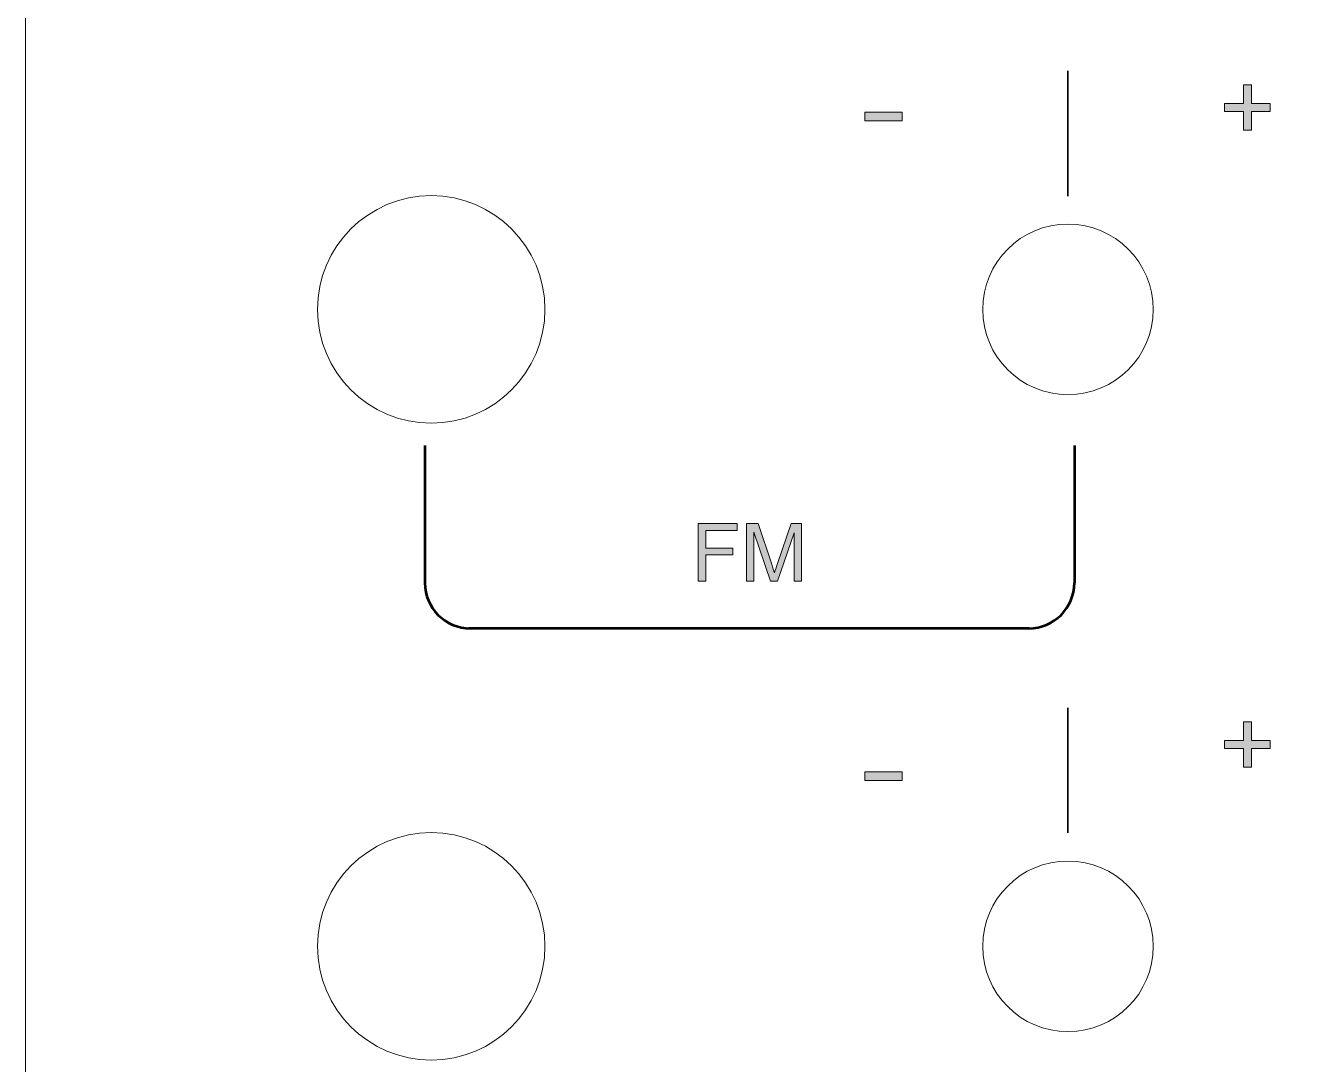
# Model space of a CAD drawing. Header units: inches. Extents: x -54 to 54, y -111 to 111.
# Drawn here: x -53.8 to 2, y -30.2 to 15.5 of the extents above; entities that cross this region are included whole.
import ezdxf

# ---------------------------------------------------------------- set-up
doc = ezdxf.new("R2010")
doc.units = ezdxf.units.IN
doc.header["$MEASUREMENT"] = 0
doc.layers.add('Decoupe', color=7, linetype='Continuous')
doc.layers.add('Impression', color=7, linetype='Continuous')

# ---------------------------------------------------------------- blocks, each defined once
blk = doc.blocks.new('block 17')
at = {"layer": 'Impression', "true_color": 0xffffff}
h = blk.add_hatch(color=7, dxfattribs=at)
h.dxf.hatch_style = 2
h.paths.add_polyline_path([(-24.257, -8.941), (-24.257, -6.416), (-22.554, -6.416), (-22.554, -6.714), (-23.923, -6.714), (-23.923, -7.496), (-22.738, -7.496), (-22.738, -7.794), (-23.923, -7.794), (-23.923, -8.941)])
h = blk.add_hatch(color=7, dxfattribs=at)
h.dxf.hatch_style = 2
edge = h.paths.add_edge_path()
edge.add_spline(control_points=[(-22.13, -8.941), (-22.13, -8.941), (-22.13, -6.416), (-22.13, -6.416), (-22.13, -6.416), (-21.627, -6.416), (-21.627, -6.416), (-21.627, -6.416), (-21.029, -8.204), (-21.029, -8.204), (-20.974, -8.37), (-20.934, -8.495), (-20.909, -8.578), (-20.88, -8.486), (-20.835, -8.351), (-20.774, -8.173), (-20.774, -8.173), (-20.17, -6.416), (-20.17, -6.416), (-20.17, -6.416), (-19.72, -6.416), (-19.72, -6.416), (-19.72, -6.416), (-19.72, -8.941), (-19.72, -8.941), (-19.72, -8.941), (-20.042, -8.941), (-20.042, -8.941), (-20.042, -8.941), (-20.042, -6.828), (-20.042, -6.828), (-20.042, -6.828), (-20.776, -8.941), (-20.776, -8.941), (-20.776, -8.941), (-21.078, -8.941), (-21.078, -8.941), (-21.078, -8.941), (-21.808, -6.792), (-21.808, -6.792), (-21.808, -6.792), (-21.808, -8.941), (-21.808, -8.941), (-21.808, -8.941), (-22.13, -8.941), (-22.13, -8.941)], knot_values=[0, 0, 0, 0, 1, 1, 1, 2, 2, 2, 3, 3, 3, 4, 4, 4, 5, 5, 5, 6, 6, 6, 7, 7, 7, 8, 8, 8, 9, 9, 9, 10, 10, 10, 11, 11, 11, 12, 12, 12, 13, 13, 13, 14, 14, 14, 15, 15, 15, 15], degree=3, periodic=1)
at = {"layer": 'Impression', "lineweight": 0}
blk.add_lwpolyline([(-24.257, -8.941), (-24.257, -6.416), (-22.554, -6.416), (-22.554, -6.714), (-23.923, -6.714), (-23.923, -7.496), (-22.738, -7.496), (-22.738, -7.794), (-23.923, -7.794), (-23.923, -8.941), (-24.257, -8.941)], dxfattribs=at)
blk.add_open_spline([(-22.13, -8.941), (-22.13, -8.941), (-22.13, -6.416), (-22.13, -6.416), (-22.13, -6.416), (-21.627, -6.416), (-21.627, -6.416), (-21.627, -6.416), (-21.029, -8.204), (-21.029, -8.204), (-20.974, -8.37), (-20.934, -8.495), (-20.909, -8.578), (-20.88, -8.486), (-20.835, -8.351), (-20.774, -8.173), (-20.774, -8.173), (-20.17, -6.416), (-20.17, -6.416), (-20.17, -6.416), (-19.72, -6.416), (-19.72, -6.416), (-19.72, -6.416), (-19.72, -8.941), (-19.72, -8.941), (-19.72, -8.941), (-20.042, -8.941), (-20.042, -8.941), (-20.042, -8.941), (-20.042, -6.828), (-20.042, -6.828), (-20.042, -6.828), (-20.776, -8.941), (-20.776, -8.941), (-20.776, -8.941), (-21.078, -8.941), (-21.078, -8.941), (-21.078, -8.941), (-21.808, -6.792), (-21.808, -6.792), (-21.808, -6.792), (-21.808, -8.941), (-21.808, -8.941), (-21.808, -8.941), (-22.13, -8.941), (-22.13, -8.941)], degree=3, knots=[0, 0, 0, 0, 1, 1, 1, 2, 2, 2, 3, 3, 3, 4, 4, 4, 5, 5, 5, 6, 6, 6, 7, 7, 7, 8, 8, 8, 9, 9, 9, 10, 10, 10, 11, 11, 11, 12, 12, 12, 13, 13, 13, 14, 14, 14, 15, 15, 15, 15], dxfattribs=at)
blk = doc.blocks.new('block 55')
at = {"layer": 'Impression', "true_color": 0x231f20}
h = blk.add_hatch(color=250, dxfattribs=at)
h.dxf.hatch_style = 2
h.paths.add_polyline_path([(-0.286, 10.874), (-0.286, 11.704), (-1.111, 11.704), (-1.111, 12.052), (-0.286, 12.052), (-0.286, 12.876), (0.065, 12.876), (0.065, 12.052), (0.89, 12.052), (0.89, 11.704), (0.065, 11.704), (0.065, 10.874)])
at = {"layer": 'Impression', "lineweight": 0}
blk.add_lwpolyline([(-0.286, 10.874), (-0.286, 11.704), (-1.111, 11.704), (-1.111, 12.052), (-0.286, 12.052), (-0.286, 12.876), (0.065, 12.876), (0.065, 12.052), (0.89, 12.052), (0.89, 11.704), (0.065, 11.704), (0.065, 10.874), (-0.286, 10.874)], dxfattribs=at)
blk = doc.blocks.new('block 56')
at = {"layer": 'Impression', "true_color": 0x231f20}
h = blk.add_hatch(color=250, dxfattribs=at)
h.dxf.hatch_style = 2
h.paths.add_polyline_path([(-16.932, 11.293), (-16.932, 11.667), (-15.286, 11.667), (-15.286, 11.293)])
at = {"layer": 'Impression', "lineweight": 0}
blk.add_lwpolyline([(-16.932, 11.293), (-16.932, 11.667), (-15.286, 11.667), (-15.286, 11.293), (-16.932, 11.293)], dxfattribs=at)
blk = doc.blocks.new('block 60')
at = {"layer": 'Impression', "true_color": 0x231f20}
h = blk.add_hatch(color=250, dxfattribs=at)
h.dxf.hatch_style = 2
h.paths.add_polyline_path([(-0.286, -17.126), (-0.286, -16.296), (-1.111, -16.296), (-1.111, -15.948), (-0.286, -15.948), (-0.286, -15.124), (0.065, -15.124), (0.065, -15.948), (0.89, -15.948), (0.89, -16.296), (0.065, -16.296), (0.065, -17.126)])
at = {"layer": 'Impression', "lineweight": 0}
blk.add_lwpolyline([(-0.286, -17.126), (-0.286, -16.296), (-1.111, -16.296), (-1.111, -15.948), (-0.286, -15.948), (-0.286, -15.124), (0.065, -15.124), (0.065, -15.948), (0.89, -15.948), (0.89, -16.296), (0.065, -16.296), (0.065, -17.126), (-0.286, -17.126)], dxfattribs=at)
blk = doc.blocks.new('block 61')
at = {"layer": 'Impression', "true_color": 0x231f20}
h = blk.add_hatch(color=250, dxfattribs=at)
h.dxf.hatch_style = 2
h.paths.add_polyline_path([(-16.932, -17.706), (-16.932, -17.332), (-15.286, -17.332), (-15.286, -17.706)])
at = {"layer": 'Impression', "lineweight": 0}
blk.add_lwpolyline([(-16.932, -17.706), (-16.932, -17.332), (-15.286, -17.332), (-15.286, -17.706), (-16.932, -17.706)], dxfattribs=at)

msp = doc.modelspace()

# ---------------------------------------------------------------- linework, layer by layer
at = {"layer": 'Decoupe', "color": 240, "lineweight": 18, "true_color": 0xed1c24}
msp.add_lwpolyline([(53.848, -110.998), (-53.848, -110.998), (-53.848, 110.998), (53.848, 110.998), (53.848, -110.998)], dxfattribs=at)
for points in [[(-31, 3), (-31, 0.239), (-33.239, -2), (-36, -2), (-38.761, -2), (-41, 0.239), (-41, 3), (-41, 5.761), (-38.761, 8), (-36, 8), (-33.239, 8), (-31, 5.761), (-31, 3)], [(-4.25, 3), (-4.25, 0.929), (-5.929, -0.75), (-8, -0.75), (-10.071, -0.75), (-11.75, 0.929), (-11.75, 3), (-11.75, 5.071), (-10.071, 6.75), (-8, 6.75), (-5.929, 6.75), (-4.25, 5.071), (-4.25, 3)], [(-31, -25), (-31, -27.761), (-33.239, -30), (-36, -30), (-38.761, -30), (-41, -27.761), (-41, -25), (-41, -22.239), (-38.761, -20), (-36, -20), (-33.239, -20), (-31, -22.239), (-31, -25)], [(-4.25, -25), (-4.25, -27.071), (-5.929, -28.75), (-8, -28.75), (-10.071, -28.75), (-11.75, -27.071), (-11.75, -25), (-11.75, -22.929), (-10.071, -21.25), (-8, -21.25), (-5.929, -21.25), (-4.25, -22.929), (-4.25, -25)]]:
    msp.add_open_spline(points, degree=3, knots=[0, 0, 0, 0, 1, 1, 1, 2, 2, 2, 3, 3, 3, 4, 4, 4, 4], dxfattribs=at)
at = {"layer": 'Impression', "color": 250, "lineweight": 35, "true_color": 0x231f20}
for points in [[(-8, 7.983), (-8, 13.483)], [(-8, -20.017), (-8, -14.517)]]:
    msp.add_lwpolyline(points, dxfattribs=at)
at = {"layer": 'Impression', "color": 7, "lineweight": 53, "true_color": 0xffffff}
for points in [[(-36.281, -2.979), (-36.281, -9.021)], [(-7.719, -2.979), (-7.719, -9.021)]]:
    msp.add_lwpolyline(points, dxfattribs=at)
at = {"layer": 'Impression', "color": 18, "lineweight": 53, "true_color": 0x010101}
msp.add_lwpolyline([(-9.719, -11.021), (-34.366, -11.021)], dxfattribs=at)
for points in [[(-36.281, -9.021), (-36.281, -10.126), (-35.385, -11.021), (-34.281, -11.021)], [(-9.719, -11.021), (-8.615, -11.021), (-7.719, -10.126), (-7.719, -9.021)]]:
    msp.add_open_spline(points, degree=3, dxfattribs=at)

# ---------------------------------------------------------------- block references
at = {"layer": 'Impression'}
for name in ['block 55', 'block 56', 'block 17', 'block 60', 'block 61']:
    msp.add_blockref(name, (0, 0), dxfattribs=at)

doc.saveas('drawing.dxf')
